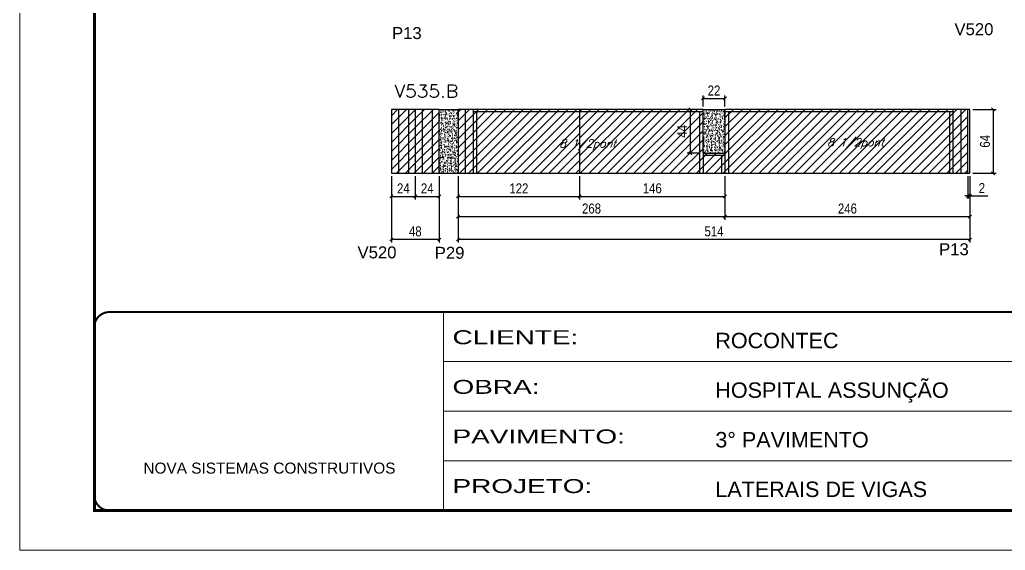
# Model space of a CAD drawing. Extents: x -21493 to -15213, y -12134 to 11887.
# Drawn here: x -19908 to -18918, y 500 to 1033 of the extents above; entities that cross this region are included whole.
import ezdxf

# ---------------------------------------------------------------- set-up
doc = ezdxf.new("R2010")
doc.units = 0
doc.linetypes.add('CONTINUO', pattern=[0])
doc.linetypes.add('DASHED', pattern=[0.75, 0.5, -0.25])
for name, color, linetype in [('5', 5, 'Continuous'), ('COTA', 241, 'Continuous'), ('Painéis', 200, 'Continuous'), ('Reaproveitamento', 251, 'Continuous'), ('SARR_2.2x7', 40, 'Continuous'), ('SARR_3.5x7', 81, 'Continuous'), ('texto', 7, 'Continuous')]:
    doc.layers.add(name, color=color, linetype=linetype)
for name, color, linetype, lineweight in [('Folhas', 255, 'Continuous', 9), ('SARRAFO DE PRESSAO', 251, 'DASHED', 9), ('Texto Seção', 7, 'Continuous', 15)]:
    doc.layers.add(name, color=color, linetype=linetype, lineweight=lineweight)
doc.styles.add('ARIAL', font='arial.ttf')
doc.styles.add('COTA TECNICA', font='techl___.ttf', dxfattribs={"height": 10})
doc.styles.add('REGUA-120', font='ROMANS.shx', dxfattribs={"height": 15})
doc.styles.add('Romans', font='romans.shx')
doc.styles.get("Standard").update_dxf_attribs({"font": 'arial.ttf'})
doc.styles.add('Tecnologia', font='')
doc.styles.get('Tecnologia').set_extended_font_data('Forgotten Futurist')
doc.dimstyles.new('PAINEL', dxfattribs={"dimtxt": 10, "dimasz": 3, "dimexe": 3, "dimexo": 3, "dimgap": 3, "dimtad": 1, "dimdec": 1, "dimzin": 12, "dimdsep": 46, "dimtxsty": 'COTA TECNICA', "dimblk1": 'OBLIQUE', "dimblk2": 'OBLIQUE', "dimsah": 1, "dimcen": 0.9, "dimclrd": 4, "dimclre": 4, "dimclrt": 240, "dimadec": 1, "dimazin": 3, "dimtfac": 1, "dimtdec": 1, "dimtmove": 0, "dimatfit": 3, "dimfxl": 1, "dimtolj": 1, "dimtzin": 12, "dimarcsym": 0})
pattern_1 = [(50, (-152750.75, -29909.0134), (5.46554007, -0.47817257), [0.5715, -6.2865]), (355, (-152750.75, -29909.0134), (-1.05730264, 5.73170536), [0.4572, -5.02921753]), (100.4514447, (-152750.2944, -29909.053), (4.40823741, 5.25353256), [0.48570026, -5.34270734]), (46.1842, (-152750.75, -29907.4894), (8.13237123, -1.26126984), [0.85725, -9.42975]), (96.6355576, (-152750.072, -29907.5945), (7.122124, 7.42278374), [0.7285507, -8.01406824]), (351.184151, (-152750.75, -29907.489), (7.122124, 7.42278374), [0.685799, -7.54379196]), (21, (-152749.988, -29907.8704), (4.54843174, -3.06795595), [0.5715, -6.2865]), (326, (-152749.988, -29907.8704), (1.85406085, 5.52563898), [0.4572, -5.0292]), (71.451445, (-152749.609, -29908.126), (6.40249258, 2.45768307), [0.48570026, -5.34269813]), (37.5, (-152750.7498, -29909.0134), (0.092658098, 2.536651166), [0, -4.96824, 0, -5.1054, 0, -5.04825]), (7.5, (-152750.7498, -29909.0134), (2.004589875, 3.005417245), [0, -2.91084, 0, -4.85394, 0, -1.92405]), (327.5, (-152752.449, -29909.0134), (4.067717855, -0.17186232), [0, -1.905, 0, -5.9436, 0, -7.8867]), (317.5, (-152753.211, -29909.0134), (4.44387544, 0.76279473), [0, -2.4765, 0, -3.94716, 0, -5.6007])]
pattern_2 = [(45, (-162215.646, -28328.387), (-4.49012806, 4.49012806), [])]
pattern_3 = [(45, (-161841.1976, -24895.692), (-4.49012806, 4.49012806), [])]

# ---------------------------------------------------------------- blocks, each defined once
blk = doc.blocks.new('_Oblique')
at = {"color": 0, "linetype": 'ByBlock', "lineweight": -2}
blk.add_line((-0.5, -0.5), (0.5, 0.5), dxfattribs=at)
blk = doc.blocks.new('*D365')
at = {"layer": 'COTA', "color": 4, "linetype": 'ByBlock', "lineweight": -2, "transparency": 16777216}
for p, q in [((-19200.07, 875.78), (-19200.07, 832.08)), ((-18954.07, 875.78), (-18954.07, 832.08)), ((-18954.07, 835.08), (-19200.07, 835.08))]:
    blk.add_line(p, q, dxfattribs=at)
at = {"layer": 'Defpoints', "color": 0, "linetype": 'ByBlock', "transparency": 16777216}
for p in [(-19200.07, 878.78), (-18954.07, 878.78), (-19200.07, 835.08)]:
    blk.add_point(p, dxfattribs=at)
at = {"layer": 'COTA', "color": 4, "linetype": 'ByBlock', "lineweight": -2, "transparency": 16777216, "xscale": 3, "yscale": 3, "zscale": 3, "rotation": 180}
blk.add_blockref('_Oblique', (-19200.07, 835.08), dxfattribs=at)
at = {"layer": 'COTA', "color": 4, "linetype": 'ByBlock', "lineweight": -2, "transparency": 16777216, "xscale": 3, "yscale": 3, "zscale": 3}
blk.add_blockref('_Oblique', (-18954.07, 835.08), dxfattribs=at)
at = {"layer": 'COTA', "color": 240, "linetype": 'ByBlock', "transparency": 16777216, "insert": (-19077.07, 843.18), "char_height": 10, "attachment_point": 5, "style": 'COTA TECNICA'}
blk.add_mtext('\\A1;246', dxfattribs=at)
blk = doc.blocks.new('*D366')
at = {"layer": 'COTA', "color": 4, "linetype": 'ByBlock', "lineweight": -2, "transparency": 16777216}
for p, q in [((-19468.07, 875.78), (-19468.07, 832.08)), ((-19200.07, 875.78), (-19200.07, 832.08)), ((-19200.07, 835.08), (-19468.07, 835.08))]:
    blk.add_line(p, q, dxfattribs=at)
at = {"layer": 'Defpoints', "color": 0, "linetype": 'ByBlock', "transparency": 16777216}
for p in [(-19468.07, 878.78), (-19200.07, 878.78), (-19468.07, 835.08)]:
    blk.add_point(p, dxfattribs=at)
at = {"layer": 'COTA', "color": 4, "linetype": 'ByBlock', "lineweight": -2, "transparency": 16777216, "xscale": 3, "yscale": 3, "zscale": 3, "rotation": 180}
blk.add_blockref('_Oblique', (-19468.07, 835.08), dxfattribs=at)
at = {"layer": 'COTA', "color": 4, "linetype": 'ByBlock', "lineweight": -2, "transparency": 16777216, "xscale": 3, "yscale": 3, "zscale": 3}
blk.add_blockref('_Oblique', (-19200.07, 835.08), dxfattribs=at)
at = {"layer": 'COTA', "color": 240, "linetype": 'ByBlock', "transparency": 16777216, "insert": (-19334.07, 843.2), "char_height": 10, "attachment_point": 5, "style": 'COTA TECNICA'}
blk.add_mtext('\\A1;268', dxfattribs=at)
blk = doc.blocks.new('*D367')
at = {"layer": 'COTA', "color": 4, "linetype": 'ByBlock', "lineweight": -2, "transparency": 16777216}
for p, q in [((-19535.07, 875.78), (-19535.07, 809.18)), ((-19487.07, 875.78), (-19487.07, 809.18)), ((-19487.07, 812.18), (-19535.07, 812.18))]:
    blk.add_line(p, q, dxfattribs=at)
at = {"layer": 'Defpoints', "color": 0, "linetype": 'ByBlock', "transparency": 16777216}
for p in [(-19535.07, 878.78), (-19487.07, 878.78), (-19535.07, 812.18)]:
    blk.add_point(p, dxfattribs=at)
at = {"layer": 'COTA', "color": 4, "linetype": 'ByBlock', "lineweight": -2, "transparency": 16777216, "xscale": 3, "yscale": 3, "zscale": 3}
for p, rotation in [((-19535.07, 812.18), 180.0000000002952), ((-19487.07, 812.18), 2.952837974135036e-10)]:
    blk.add_blockref('_Oblique', p, dxfattribs=dict(at, rotation=rotation))
at = {"layer": 'COTA', "color": 240, "linetype": 'ByBlock', "transparency": 16777216, "insert": (-19511.07, 820.28), "char_height": 10, "attachment_point": 5, "style": 'COTA TECNICA'}
blk.add_mtext('\\A1;48', dxfattribs=at)
blk = doc.blocks.new('*D368')
at = {"layer": 'COTA', "color": 4, "linetype": 'ByBlock', "lineweight": -2, "transparency": 16777216}
for p, q in [((-19225.07, 942.78), (-19237.98, 942.78)), ((-19234.98, 942.78), (-19234.98, 898.78)), ((-19225.07, 898.78), (-19237.98, 898.78))]:
    blk.add_line(p, q, dxfattribs=at)
at = {"layer": 'Defpoints', "color": 0, "linetype": 'ByBlock', "transparency": 16777216}
for p in [(-19222.07, 942.78), (-19234.98, 898.78), (-19222.07, 898.78)]:
    blk.add_point(p, dxfattribs=at)
at = {"layer": 'COTA', "color": 4, "linetype": 'ByBlock', "lineweight": -2, "transparency": 16777216, "xscale": 3, "yscale": 3, "zscale": 3}
for p, rotation in [((-19234.98, 942.78), 90), ((-19234.98, 898.78), 270)]:
    blk.add_blockref('_Oblique', p, dxfattribs=dict(at, rotation=rotation))
at = {"layer": 'COTA', "color": 240, "linetype": 'ByBlock', "transparency": 16777216, "insert": (-19243.05, 920.78), "char_height": 10, "attachment_point": 5, "rotation": 90, "style": 'COTA TECNICA'}
blk.add_mtext('\\A1;44', dxfattribs=at)
blk = doc.blocks.new('*D369')
at = {"layer": 'COTA', "color": 4, "linetype": 'ByBlock', "lineweight": -2, "transparency": 16777216}
for p, q in [((-19222.07, 945.78), (-19222.07, 956.79)), ((-19222.07, 953.79), (-19200.07, 953.79)), ((-19200.07, 945.78), (-19200.07, 956.79))]:
    blk.add_line(p, q, dxfattribs=at)
at = {"layer": 'Defpoints', "color": 0, "linetype": 'ByBlock', "transparency": 16777216}
for p in [(-19200.07, 953.79), (-19222.07, 942.78), (-19200.07, 942.78)]:
    blk.add_point(p, dxfattribs=at)
at = {"layer": 'COTA', "color": 4, "linetype": 'ByBlock', "lineweight": -2, "transparency": 16777216, "xscale": 3, "yscale": 3, "zscale": 3, "rotation": 180}
blk.add_blockref('_Oblique', (-19222.07, 953.79), dxfattribs=at)
at = {"layer": 'COTA', "color": 4, "linetype": 'ByBlock', "lineweight": -2, "transparency": 16777216, "xscale": 3, "yscale": 3, "zscale": 3}
blk.add_blockref('_Oblique', (-19200.07, 953.79), dxfattribs=at)
at = {"layer": 'COTA', "color": 240, "linetype": 'ByBlock', "transparency": 16777216, "insert": (-19211.07, 961.79), "char_height": 10, "attachment_point": 5, "style": 'COTA TECNICA'}
blk.add_mtext('\\A1;22', dxfattribs=at)
blk = doc.blocks.new('*D370')
at = {"layer": 'COTA', "color": 4, "linetype": 'ByBlock', "lineweight": -2, "transparency": 16777216}
for p, q in [((-18951.07, 942.78), (-18927.75, 942.78)), ((-18930.75, 942.78), (-18930.75, 878.78)), ((-18951.07, 878.78), (-18927.75, 878.78))]:
    blk.add_line(p, q, dxfattribs=at)
at = {"layer": 'Defpoints', "color": 0, "linetype": 'ByBlock', "transparency": 16777216}
for p in [(-18954.07, 942.78), (-18954.07, 878.78), (-18930.75, 878.78)]:
    blk.add_point(p, dxfattribs=at)
at = {"layer": 'COTA', "color": 4, "linetype": 'ByBlock', "lineweight": -2, "transparency": 16777216, "xscale": 3, "yscale": 3, "zscale": 3}
for p, rotation in [((-18930.75, 942.78), 90), ((-18930.75, 878.78), 270)]:
    blk.add_blockref('_Oblique', p, dxfattribs=dict(at, rotation=rotation))
at = {"layer": 'COTA', "color": 240, "linetype": 'ByBlock', "transparency": 16777216, "insert": (-18938.86, 910.78), "char_height": 10, "attachment_point": 5, "rotation": 90, "style": 'COTA TECNICA'}
blk.add_mtext('\\A1;64', dxfattribs=at)
blk = doc.blocks.new('*D371')
at = {"layer": 'COTA', "color": 4, "linetype": 'ByBlock', "lineweight": -2, "transparency": 16777216}
for p, q in [((-19468.07, 875.78), (-19468.07, 852.42)), ((-19346.07, 875.78), (-19346.07, 852.42)), ((-19468.07, 855.42), (-19346.07, 855.42))]:
    blk.add_line(p, q, dxfattribs=at)
at = {"layer": 'Defpoints', "color": 0, "linetype": 'ByBlock', "transparency": 16777216}
for p in [(-19468.07, 878.78), (-19346.07, 878.78), (-19346.07, 855.42)]:
    blk.add_point(p, dxfattribs=at)
at = {"layer": 'COTA', "color": 4, "linetype": 'ByBlock', "lineweight": -2, "transparency": 16777216, "xscale": 3, "yscale": 3, "zscale": 3, "rotation": 180}
blk.add_blockref('_Oblique', (-19468.07, 855.42), dxfattribs=at)
at = {"layer": 'COTA', "color": 4, "linetype": 'ByBlock', "lineweight": -2, "transparency": 16777216, "xscale": 3, "yscale": 3, "zscale": 3}
blk.add_blockref('_Oblique', (-19346.07, 855.42), dxfattribs=at)
at = {"layer": 'COTA', "color": 240, "linetype": 'ByBlock', "transparency": 16777216, "insert": (-19407.07, 863.48), "char_height": 10, "attachment_point": 5, "style": 'COTA TECNICA'}
blk.add_mtext('\\A1;122', dxfattribs=at)
blk = doc.blocks.new('*D372')
at = {"layer": 'COTA', "color": 4, "linetype": 'ByBlock', "lineweight": -2, "transparency": 16777216}
for p, q in [((-19346.07, 875.78), (-19346.07, 852.42)), ((-19200.07, 875.78), (-19200.07, 852.42)), ((-19346.07, 855.42), (-19200.07, 855.42))]:
    blk.add_line(p, q, dxfattribs=at)
at = {"layer": 'Defpoints', "color": 0, "linetype": 'ByBlock', "transparency": 16777216}
for p in [(-19346.07, 878.78), (-19200.07, 878.78), (-19200.07, 855.42)]:
    blk.add_point(p, dxfattribs=at)
at = {"layer": 'COTA', "color": 4, "linetype": 'ByBlock', "lineweight": -2, "transparency": 16777216, "xscale": 3, "yscale": 3, "zscale": 3, "rotation": 180}
blk.add_blockref('_Oblique', (-19346.07, 855.42), dxfattribs=at)
at = {"layer": 'COTA', "color": 4, "linetype": 'ByBlock', "lineweight": -2, "transparency": 16777216, "xscale": 3, "yscale": 3, "zscale": 3}
blk.add_blockref('_Oblique', (-19200.07, 855.42), dxfattribs=at)
at = {"layer": 'COTA', "color": 240, "linetype": 'ByBlock', "transparency": 16777216, "insert": (-19273.07, 863.53), "char_height": 10, "attachment_point": 5, "style": 'COTA TECNICA'}
blk.add_mtext('\\A1;146', dxfattribs=at)
blk = doc.blocks.new('*D968')
at = {"layer": 'COTA', "color": 4, "lineweight": -2, "transparency": 16777216}
for p, q in [((-18956.07, 875.78), (-18956.07, 852.88)), ((-18954.07, 875.78), (-18954.07, 852.88)), ((-18956.07, 855.88), (-18959.07, 855.88)), ((-18956.07, 855.88), (-18954.07, 855.88)), ((-18954.07, 855.88), (-18935.96, 855.88))]:
    blk.add_line(p, q, dxfattribs=at)
at = {"layer": 'Defpoints', "color": 0, "transparency": 16777216}
for p in [(-18956.07, 878.78), (-18954.07, 878.78), (-18954.07, 855.88)]:
    blk.add_point(p, dxfattribs=at)
at = {"layer": 'COTA', "color": 4, "lineweight": -2, "transparency": 16777216, "xscale": 3, "yscale": 3, "zscale": 3}
blk.add_blockref('_Oblique', (-18956.07, 855.88), dxfattribs=at)
at = {"layer": 'COTA', "color": 4, "lineweight": -2, "transparency": 16777216, "xscale": 3, "yscale": 3, "zscale": 3, "rotation": 180}
blk.add_blockref('_Oblique', (-18954.07, 855.88), dxfattribs=at)
at = {"layer": 'COTA', "color": 240, "transparency": 16777216, "insert": (-18942.02, 863.88), "char_height": 10, "attachment_point": 5, "style": 'COTA TECNICA'}
blk.add_mtext('\\A1;2', dxfattribs=at)
blk = doc.blocks.new('*D970')
at = {"layer": 'COTA', "color": 4, "lineweight": -2, "ltscale": 25, "transparency": 16777216}
for p, q in [((-19468.07, 875.78), (-19468.07, 809.18)), ((-18954.07, 875.78), (-18954.07, 809.18)), ((-18954.07, 812.18), (-19468.07, 812.18))]:
    blk.add_line(p, q, dxfattribs=at)
at = {"layer": 'Defpoints', "color": 0, "ltscale": 25, "transparency": 16777216}
for p in [(-19468.07, 878.78), (-18954.07, 878.78), (-19468.07, 812.18)]:
    blk.add_point(p, dxfattribs=at)
at = {"layer": 'COTA', "color": 4, "lineweight": -2, "ltscale": 25, "transparency": 16777216, "xscale": 3, "yscale": 3, "zscale": 3, "rotation": 180}
blk.add_blockref('_Oblique', (-19468.07, 812.18), dxfattribs=at)
at = {"layer": 'COTA', "color": 4, "lineweight": -2, "ltscale": 25, "transparency": 16777216, "xscale": 3, "yscale": 3, "zscale": 3}
blk.add_blockref('_Oblique', (-18954.07, 812.18), dxfattribs=at)
at = {"layer": 'COTA', "color": 240, "ltscale": 25, "transparency": 16777216, "insert": (-19211.07, 820.29), "char_height": 10, "attachment_point": 5, "style": 'COTA TECNICA'}
blk.add_mtext('\\A1;514', dxfattribs=at)
blk = doc.blocks.new('*D971')
at = {"layer": 'COTA', "color": 4, "lineweight": -2, "ltscale": 25, "transparency": 16777216}
for p, q in [((-19535.07, 875.78), (-19535.07, 852.42)), ((-19511.07, 875.78), (-19511.07, 852.42)), ((-19535.07, 855.42), (-19511.07, 855.42))]:
    blk.add_line(p, q, dxfattribs=at)
at = {"layer": 'Defpoints', "color": 0, "ltscale": 25, "transparency": 16777216}
for p in [(-19535.07, 878.78), (-19511.07, 878.78), (-19511.07, 855.42)]:
    blk.add_point(p, dxfattribs=at)
at = {"layer": 'COTA', "color": 4, "lineweight": -2, "ltscale": 25, "transparency": 16777216, "xscale": 3, "yscale": 3, "zscale": 3, "rotation": 180}
blk.add_blockref('_Oblique', (-19535.07, 855.42), dxfattribs=at)
at = {"layer": 'COTA', "color": 4, "lineweight": -2, "ltscale": 25, "transparency": 16777216, "xscale": 3, "yscale": 3, "zscale": 3}
blk.add_blockref('_Oblique', (-19511.07, 855.42), dxfattribs=at)
at = {"layer": 'COTA', "color": 240, "ltscale": 25, "transparency": 16777216, "insert": (-19523.07, 863.5), "char_height": 10, "attachment_point": 5, "style": 'COTA TECNICA'}
blk.add_mtext('\\A1;24', dxfattribs=at)
blk = doc.blocks.new('*D972')
at = {"layer": 'COTA', "color": 4, "lineweight": -2, "ltscale": 25, "transparency": 16777216}
for p, q in [((-19511.07, 875.78), (-19511.07, 852.42)), ((-19487.07, 875.78), (-19487.07, 852.42)), ((-19511.07, 855.42), (-19487.07, 855.42))]:
    blk.add_line(p, q, dxfattribs=at)
at = {"layer": 'Defpoints', "color": 0, "ltscale": 25, "transparency": 16777216}
for p in [(-19511.07, 878.78), (-19487.07, 878.78), (-19487.07, 855.42)]:
    blk.add_point(p, dxfattribs=at)
at = {"layer": 'COTA', "color": 4, "lineweight": -2, "ltscale": 25, "transparency": 16777216, "xscale": 3, "yscale": 3, "zscale": 3, "rotation": 180}
blk.add_blockref('_Oblique', (-19511.07, 855.42), dxfattribs=at)
at = {"layer": 'COTA', "color": 4, "lineweight": -2, "ltscale": 25, "transparency": 16777216, "xscale": 3, "yscale": 3, "zscale": 3}
blk.add_blockref('_Oblique', (-19487.07, 855.42), dxfattribs=at)
at = {"layer": 'COTA', "color": 240, "ltscale": 25, "transparency": 16777216, "insert": (-19499.07, 863.5), "char_height": 10, "attachment_point": 5, "style": 'COTA TECNICA'}
blk.add_mtext('\\A1;24', dxfattribs=at)
blk = doc.blocks.new('9999999999')
at = {"color": 30, "linetype": 'CONTINUO'}
for p, q in [((98564.56, 34230.21), (98564.56, 34429.45)), ((98564.56, 34379.64), (99583.98, 34379.64)), ((98564.56, 34329.83), (99487.98, 34329.83)), ((98564.56, 34280.02), (99487.98, 34280.02))]:
    blk.add_line(p, q, dxfattribs=at)
at = {"color": 30, "linetype": 'CONTINUO', "const_width": 2}
blk.add_lwpolyline([(99583.98, 34230.21), (99583.98, 34414.45, 0.414214), (99568.98, 34429.45), (98228.98, 34429.45, 0.414214), (98213.98, 34414.45), (98213.98, 34245.21, 0.414214), (98228.98, 34230.21), (99583.98, 34230.21)], format="xyb", dxfattribs=at)
at = {"layer": 'Folhas'}
blk.add_lwpolyline([(98138.98, 34190.21), (99623.98, 34190.21), (99623.98, 35240.21), (98138.98, 35240.21)], close=True, dxfattribs=at)
at = {"layer": 'Folhas', "color": 30, "const_width": 3}
blk.add_lwpolyline([(98213.98, 34230.21), (99583.98, 34230.21), (99583.98, 35200.21), (98213.98, 35200.21)], close=True, dxfattribs=at)
at = {"color": 7, "linetype": 'Continuous', "ltscale": 5, "style": 'ARIAL'}
for s, height, p in [('ROCONTEC', 15.483, (98837.68, 34393.13)), ('HOSPITAL ASSUNÇÃO', 15.4829, (98837.68, 34343.32)), ('3° PAVIMENTO', 15.4829, (98837.68, 34293.51)), ('NOVA SISTEMAS CONSTRUTIVOS', 11.0592, (98263.19, 34267.21)), ('LATERAIS DE VIGAS', 15.4829, (98837.68, 34243.7))]:
    blk.add_text(s, height=height, dxfattribs=at).set_placement(p)
at = {"layer": 'Folhas', "color": 7, "style": 'Tecnologia', "width": 1.5}
for s, p in [('CLIENTE:', (98573.65, 34397.17)), ('OBRA:', (98573.65, 34347.31)), ('PAVIMENTO:', (98573.65, 34297.5)), ('PROJETO:', (98573.65, 34247.69))]:
    blk.add_text(s, height=14, dxfattribs=at).set_placement(p)

msp = doc.modelspace()

# ---------------------------------------------------------------- hatches: boundary and pattern name
at = {"layer": 'COTA', "linetype": 'ByBlock'}
h = msp.add_hatch(dxfattribs=at)
h.set_pattern_fill('AR-CONC', color=256, scale=0.03)
h.set_pattern_definition(pattern_1)
h.paths.add_polyline_path([(-19487.07, 878.78), (-19468.07, 878.78), (-19468.07, 942.78), (-19487.07, 942.78)])
h = msp.add_hatch(dxfattribs=at)
h.set_pattern_fill('AR-CONC', color=256, scale=0.03)
h.set_pattern_definition(pattern_1)
h.paths.add_polyline_path([(-19222.07, 898.78), (-19200.07, 898.78), (-19200.07, 942.78), (-19222.07, 942.78)])
at = {"layer": 'Reaproveitamento', "linetype": 'ByBlock'}
h = msp.add_hatch(dxfattribs=at)
h.set_pattern_fill('ANSI31', color=256, scale=2)
h.set_pattern_definition(pattern_3)
h.paths.add_polyline_path([(-19511.07, 942.78), (-19535.07, 942.78), (-19535.07, 878.78), (-19511.07, 878.78)])
h = msp.add_hatch(dxfattribs=at)
h.set_pattern_fill('ANSI31', color=256, scale=2)
h.set_pattern_definition(pattern_3)
h.paths.add_polyline_path([(-19487.07, 942.78), (-19511.07, 942.78), (-19511.07, 878.78), (-19487.07, 878.78)])
h = msp.add_hatch(dxfattribs=at)
h.set_pattern_fill('ANSI31', color=256, scale=2)
h.set_pattern_definition([(45, (-160630.646, -28328.387), (-4.49012806, 4.49012806), [])])
h.paths.add_polyline_path([(-19346.07, 942.78), (-19468.07, 942.78), (-19468.07, 878.78), (-19346.07, 878.78)])
h = msp.add_hatch(dxfattribs=at)
h.set_pattern_fill('ANSI31', color=256, scale=2)
h.set_pattern_definition(pattern_2)
h.paths.add_polyline_path([(-19200.07, 898.78), (-19222.07, 898.78), (-19222.07, 942.78), (-19346.07, 942.78), (-19346.07, 878.78), (-19200.07, 878.78)])
h.paths.add_polyline_path([(-19233.2, 910), (-19233.2, 932.19), (-19253.78, 932.19), (-19253.78, 910)], flags=24)
h = msp.add_hatch(dxfattribs=at)
h.set_pattern_fill('ANSI31', color=256, scale=2)
h.set_pattern_definition(pattern_2)
h.paths.add_polyline_path([(-18956.07, 942.78), (-19200.07, 942.78), (-19200.07, 878.78), (-18956.07, 878.78)])
h.paths.add_polyline_path([(-19105.26, 900.46), (-19037.64, 900.46), (-19032.14, 916.43), (-19099.76, 916.43)], flags=24)

# ---------------------------------------------------------------- linework, layer by layer
at = {"layer": 'COTA', "linetype": 'ByBlock'}
for p, q in [((-19487.07, 942.78), (-19468.07, 942.78)), ((-19222.07, 942.78), (-19200.07, 942.78)), ((-19487.07, 878.78), (-19468.07, 878.78))]:
    msp.add_line(p, q, dxfattribs=at)
at = {"layer": 'Painéis', "linetype": 'ByBlock'}
for p, q in [((-19535.07, 942.78), (-19535.07, 878.78)), ((-19487.07, 942.78), (-19535.07, 942.78)), ((-19511.07, 942.78), (-19511.07, 878.78)), ((-19487.07, 878.78), (-19487.07, 942.78)), ((-19468.07, 942.78), (-19468.07, 878.78)), ((-19222.07, 942.78), (-19468.07, 942.78)), ((-19346.07, 942.78), (-19346.07, 878.78)), ((-19222.07, 898.78), (-19222.07, 942.78)), ((-19200.07, 942.78), (-19200.07, 878.78)), ((-18954.07, 942.78), (-19200.07, 942.78)), ((-18956.07, 878.78), (-18956.07, 942.78)), ((-18954.07, 878.78), (-18954.07, 942.78)), ((-19222.07, 898.78), (-19200.07, 898.78)), ((-19535.07, 878.78), (-19487.07, 878.78)), ((-19468.07, 878.78), (-18954.07, 878.78))]:
    msp.add_line(p, q, dxfattribs=at)
at = {"layer": 'SARR_2.2x7', "linetype": 'Continuous'}
for p, q in [((-19528.07, 942.78), (-19528.07, 878.78)), ((-19518.07, 942.78), (-19518.07, 878.78)), ((-19504.07, 942.78), (-19504.07, 878.78)), ((-19494.07, 942.78), (-19494.07, 878.78)), ((-19461.07, 942.78), (-19461.07, 878.78)), ((-19453.07, 940.58), (-19222.07, 940.58)), ((-19200.07, 940.58), (-18971.07, 940.58)), ((-18963.07, 942.78), (-18963.07, 878.78)), ((-19200.07, 896.58), (-19222.07, 896.58))]:
    msp.add_line(p, q, dxfattribs=at)
at = {"layer": 'SARR_3.5x7'}
for p, q in [((-19453.07, 942.78), (-19453.07, 878.78)), ((-19449.57, 940.58), (-19449.57, 878.78)), ((-19225.57, 940.58), (-19225.57, 878.78)), ((-19196.57, 940.58), (-19196.57, 878.78)), ((-18974.57, 940.58), (-18974.57, 878.78)), ((-18971.07, 942.78), (-18971.07, 878.78)), ((-19222.07, 898.78), (-19222.07, 878.78)), ((-19203.57, 896.58), (-19203.57, 878.78))]:
    msp.add_line(p, q, dxfattribs=at)

# ---------------------------------------------------------------- block references
at = {"layer": 'SARRAFO DE PRESSAO', "color": 6, "linetype": 'ByBlock'}
msp.add_blockref('9999999999', (-118047.39, -33690.15), dxfattribs=at)

# ---------------------------------------------------------------- texts
at = {"layer": '5', "linetype": 'Continuous'}
for s, p in [('V520', (-18969.53, 1017.38)), ('P13', (-19534.48, 1013.49)), ('V520', (-19569.12, 793.21)), ('P29', (-19491.52, 792.82)), ('P13', (-18984.98, 796.4))]:
    msp.add_text(s, height=12, rotation=359.99996, dxfattribs=at).set_placement(p)
at = {"layer": 'texto', "color": 2, "char_height": 8, "attachment_point": 5, "style": 'Romans'}
for insert in [(-19337.94, 907.24), (-19068.89, 908.44)]:
    msp.add_mtext('{\\Q19;\\C256;8 1/2pont}', dxfattribs=dict(at, insert=insert))
at = {"layer": 'Texto Seção', "style": 'REGUA-120', "width": 1.05}
msp.add_text('V535.B', height=13, dxfattribs=at).set_placement((-19531.81, 954.67))

# ---------------------------------------------------------------- dimensions: what is measured, and where the dimension line sits
at = {"layer": 'COTA', "linetype": 'ByBlock'}
for base, p1, p2, picture, middle in [((-19200.07, 953.79), (-19222.07, 942.78), (-19200.07, 942.78), '*D369', (-19211.07, 961.79)), ((-19346.07, 855.42), (-19468.07, 878.78), (-19346.07, 878.78), '*D371', (-19407.07, 863.48)), ((-19200.07, 855.42), (-19346.07, 878.78), (-19200.07, 878.78), '*D372', (-19273.07, 863.53))]:
    dim = msp.add_linear_dim(base=base, p1=p1, p2=p2, dimstyle='PAINEL', dxfattribs=at)
    dim.commit()
    dim.dimension.update_dxf_attribs({"geometry": picture, "text_midpoint": middle})
for base, p1, p2, picture, middle in [((-19234.98, 898.78), (-19222.07, 942.78), (-19222.07, 898.78), '*D368', (-19243.05, 920.78)), ((-18930.75, 878.78), (-18954.07, 942.78), (-18954.07, 878.78), '*D370', (-18938.86, 910.78))]:
    dim = msp.add_linear_dim(base=base, p1=p1, p2=p2, angle=90, dimstyle='PAINEL', dxfattribs=at)
    dim.commit()
    dim.dimension.update_dxf_attribs({"geometry": picture, "text_midpoint": middle})
for p1, p2, distance, picture, middle in [((-19487.07, 878.78), (-19535.07, 878.78), 66.6, '*D367', (-19511.07, 820.28)), ((-19200.07, 878.78), (-19468.07, 878.78), 43.7, '*D366', (-19334.07, 843.2)), ((-18954.07, 878.78), (-19200.07, 878.78), 43.7, '*D365', (-19077.07, 843.18))]:
    dim = msp.add_aligned_dim(p1=p1, p2=p2, distance=distance, dimstyle='PAINEL', dxfattribs=at)
    dim.commit()
    dim.dimension.update_dxf_attribs({"geometry": picture, "text_midpoint": middle})
at = {"layer": 'COTA', "ltscale": 25}
for base, p1, p2, picture, middle in [((-19511.07, 855.42), (-19535.07, 878.78), (-19511.07, 878.78), '*D971', (-19523.07, 863.5)), ((-19468.07, 812.18), (-18954.07, 878.78), (-19468.07, 878.78), '*D970', (-19211.07, 820.29))]:
    dim = msp.add_linear_dim(base=base, p1=p1, p2=p2, dimstyle='PAINEL', dxfattribs=at)
    dim.commit()
    dim.dimension.update_dxf_attribs({"geometry": picture, "text_midpoint": middle})
dim = msp.add_linear_dim(base=(-19487.07, 855.42), p1=(-19511.07, 878.78), p2=(-19487.07, 878.78), dimstyle='PAINEL', override={"dimtmove": 1}, dxfattribs=at)
dim.commit()
dim.dimension.update_dxf_attribs({"geometry": '*D972', "text_midpoint": (-19499.07, 863.5)})
at = {"layer": 'COTA'}
dim = msp.add_linear_dim(base=(-18954.07, 855.88), p1=(-18956.07, 878.78), p2=(-18954.07, 878.78), dimstyle='PAINEL', dxfattribs=at)
dim.commit()
dim.dimension.update_dxf_attribs({"geometry": '*D968', "text_midpoint": (-18942.02, 863.88)})

doc.saveas('drawing.dxf')
